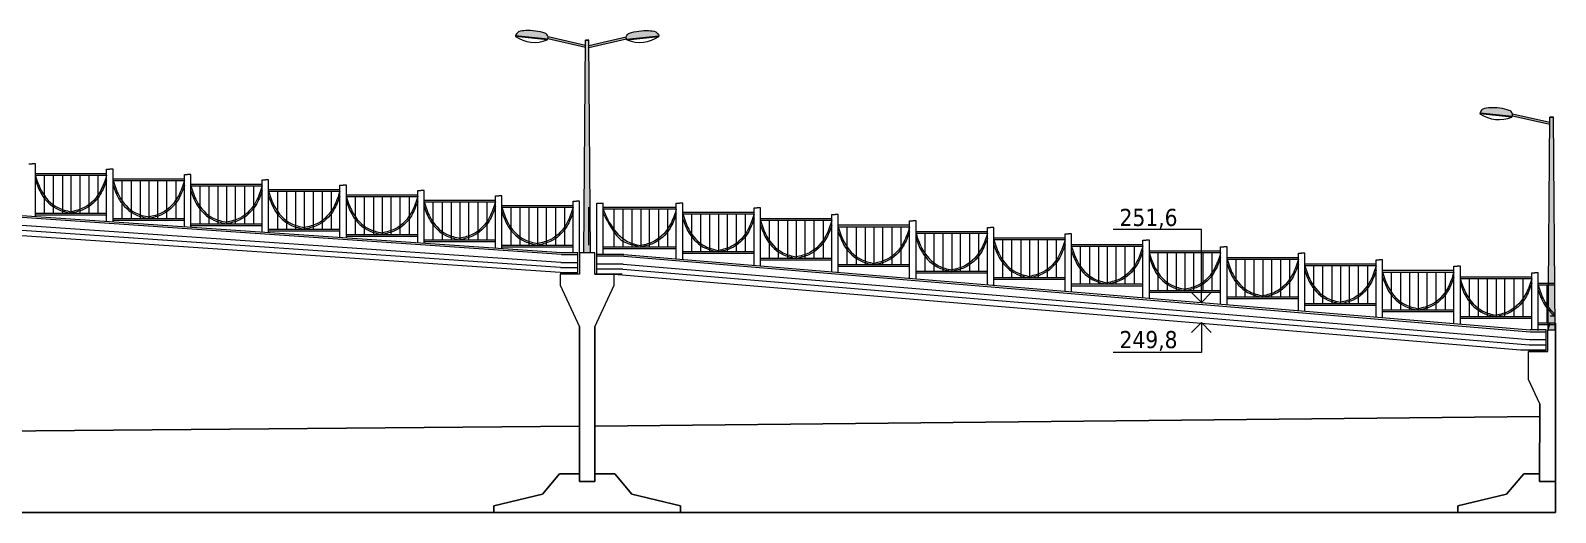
# Model space of a CAD drawing. Header units: millimetres. Extents: x -492806 to 8131902, y -181351 to 2373952.
# Drawn here: x 2067269 to 2114906, y 991206 to 1006252 of the extents above; entities that cross this region are included whole.
import ezdxf

# ---------------------------------------------------------------- set-up
doc = ezdxf.new("R2010")
doc.units = ezdxf.units.MM
doc.header["$LTSCALE"] = 50
for name, color, linetype, lineweight in [('вертикалка', 200, 'Continuous', 9), ('дорога', 126, 'Continuous', 25), ('розрізи', 7, 'Continuous', 15)]:
    doc.layers.add(name, color=color, linetype=linetype, lineweight=lineweight)
doc.styles.get("Standard").update_dxf_attribs({"font": 'tahoma.ttf'})

msp = doc.modelspace()

# ---------------------------------------------------------------- hatches: boundary and pattern name
at = {"layer": 'дорога', "lineweight": 5}
h = msp.add_hatch(color=0, dxfattribs=at)
h.dxf.hatch_style = 2
h.paths.add_polyline_path([(2084764.709, 999526.38), (2084552.129, 999524.609), (2084550.426, 999313.508), (2084766.483, 999313.508)])
h.paths.add_polyline_path([(2084603.997, 1005954.815), (2084711.139, 1005954.815), (2084764.71, 999526.289), (2084550.426, 999526.289)])
edge = h.paths.add_edge_path()
edge.add_spline(control_points=[(2085889.869, 1005976.826), (2085881.958, 1005995.559), (2085879.117, 1006020.857), (2085877.948, 1006052.52)], knot_values=[411.134828027, 411.134828027, 411.134828027, 411.134828027, 430.443610938, 430.443610938, 430.443610938, 430.443610938], degree=3, periodic=0)
edge.add_spline(control_points=[(2085877.948, 1006052.52), (2085902.713, 1006128.855), (2085969.299, 1006179.043), (2086317.44, 1006251.684), (2086546.35, 1006248.733), (2086781.168, 1006242.83), (2086870.044, 1006155.37), (2086891.915, 1006094.878), (2086895.156, 1006083.188)], knot_values=[0, 0, 0, 0, 32.530138391, 77.210190422, 130.242015175, 174.657331179, 196.410436296, 202.267979187, 202.267979187, 202.267979187, 202.267979187], degree=3, periodic=0)
edge.add_line((2086895.156, 1006083.188), (2085889.869, 1005976.826))
edge = h.paths.add_edge_path()
edge.add_spline(control_points=[(2085877.948, 1006052.52), (2085878.802, 1006029.374), (2085880.551, 1006009.629), (2085884.52, 1005993.363)], knot_values=[416.32851979, 416.32851979, 416.32851979, 416.32851979, 430.443610938, 430.443610938, 430.443610938, 430.443610938], degree=3, periodic=0)
edge.add_line((2085884.52, 1005993.363), (2084713.068, 1005723.345))
edge.add_line((2084713.068, 1005723.345), (2084712.534, 1005787.392))
edge.add_line((2084712.534, 1005787.392), (2085877.948, 1006052.52))
edge = h.paths.add_edge_path()
edge.add_spline(control_points=[(2082419.98, 1006083.188), (2082423.221, 1006094.878), (2082445.092, 1006155.37), (2082533.968, 1006242.83), (2082768.786, 1006248.733), (2082997.696, 1006251.684), (2083345.837, 1006179.043), (2083412.423, 1006128.855), (2083437.188, 1006052.52)], knot_values=[0, 0, 0, 0, 5.857542892, 27.610648008, 72.025964012, 125.057788765, 169.737840797, 202.267979187, 202.267979187, 202.267979187, 202.267979187], degree=3, periodic=0)
edge.add_spline(control_points=[(2083437.188, 1006052.52), (2083436.02, 1006020.857), (2083433.178, 1005995.559), (2083425.267, 1005976.826)], knot_values=[411.134828027, 411.134828027, 411.134828027, 411.134828027, 430.443610938, 430.443610938, 430.443610938, 430.443610938], degree=3, periodic=0)
edge.add_line((2083425.267, 1005976.826), (2082419.98, 1006083.188))
edge = h.paths.add_edge_path()
edge.add_line((2084602.602, 1005787.392), (2084602.068, 1005723.345))
edge.add_line((2084602.068, 1005723.345), (2083430.617, 1005993.363))
edge.add_spline(control_points=[(2083430.617, 1005993.363), (2083434.586, 1006009.629), (2083436.334, 1006029.374), (2083437.188, 1006052.52)], knot_values=[416.32851979, 416.32851979, 416.32851979, 416.32851979, 430.443610938, 430.443610938, 430.443610938, 430.443610938], degree=3, periodic=0)
edge.add_line((2083437.188, 1006052.52), (2084602.602, 1005787.392))
h = msp.add_hatch(color=0, dxfattribs=at)
h.dxf.hatch_style = 2
h.paths.add_polyline_path([(2114679.223, 997116.213), (2114891.803, 997114.442), (2114893.506, 996903.341), (2114677.449, 996903.341)])
h.paths.add_polyline_path([(2114839.935, 1003544.648), (2114732.793, 1003544.648), (2114679.222, 997116.122), (2114893.506, 997116.122)])
edge = h.paths.add_edge_path()
edge.add_spline(control_points=[(2113554.063, 1003566.659), (2113561.974, 1003585.392), (2113564.816, 1003610.69), (2113565.984, 1003642.353)], knot_values=[411.134828027, 411.134828027, 411.134828027, 411.134828027, 430.443610938, 430.443610938, 430.443610938, 430.443610938], degree=3, periodic=0)
edge.add_spline(control_points=[(2113565.984, 1003642.353), (2113541.219, 1003718.688), (2113474.633, 1003768.876), (2113126.492, 1003841.517), (2112897.582, 1003838.566), (2112662.764, 1003832.663), (2112573.888, 1003745.203), (2112552.017, 1003684.711), (2112548.776, 1003673.021)], knot_values=[0, 0, 0, 0, 32.530138391, 77.210190422, 130.242015175, 174.657331179, 196.410436296, 202.267979187, 202.267979187, 202.267979187, 202.267979187], degree=3, periodic=0)
edge.add_line((2112548.776, 1003673.021), (2113554.063, 1003566.659))
edge = h.paths.add_edge_path()
edge.add_spline(control_points=[(2113565.984, 1003642.353), (2113565.13, 1003619.207), (2113563.382, 1003599.462), (2113559.413, 1003583.197)], knot_values=[416.32851979, 416.32851979, 416.32851979, 416.32851979, 430.443610938, 430.443610938, 430.443610938, 430.443610938], degree=3, periodic=0)
edge.add_line((2113559.413, 1003583.197), (2114730.864, 1003313.178))
edge.add_line((2114730.864, 1003313.178), (2114731.398, 1003377.225))
edge.add_line((2114731.398, 1003377.225), (2113565.984, 1003642.353))

# ---------------------------------------------------------------- linework, layer by layer
for p, q in [((2114906.012, 991206.094), (2114906.012, 997117.625)), ((2084417.385, 997005.686), (2084417.385, 992170.435)), ((2084899.524, 992170.435), (2084899.524, 997005.686)), ((2114411.392, 992170.435), (2114414.943, 994595.519)), ((2083795.377, 992411.505), (2083259.793, 991775.417)), ((2084417.385, 992411.505), (2083795.377, 992411.505)), ((2085521.533, 992411.505), (2084899.524, 992411.505)), ((2086057.117, 991775.417), (2085521.533, 992411.505)), ((2113915.703, 992411.505), (2113380.119, 991775.417)), ((2114411.744, 992410.779), (2113915.703, 992411.505)), ((2084899.524, 992170.435), (2084417.385, 992170.435)), ((2114906.012, 992170.435), (2114411.392, 992170.435)), ((2083259.793, 991775.417), (2081739.425, 991412.876)), ((2081739.425, 991412.876), (2081739.425, 991206.156)), ((2087577.484, 991412.876), (2086057.117, 991775.417)), ((2087577.484, 991206.156), (2087577.484, 991412.876)), ((2113380.119, 991775.417), (2111859.752, 991412.876)), ((2111859.752, 991412.876), (2111859.752, 991206.156)), ((2081739.425, 991206.156), (2057577.692, 991206.156)), ((2081739.425, 991206.156), (2087577.484, 991206.156)), ((2114906.012, 991206.094), (2087577.484, 991206.156))]:
    msp.add_line(p, q)
at = {"color": 0}
for p, q in [((2084899.524, 993903.716), (2114414.369, 994203.64)), ((2054899.733, 993641.485), (2084417.385, 993898.817))]:
    msp.add_line(p, q, dxfattribs=at)
at = {"color": 0, "lineweight": 9}
for points in [[(2103848.305, 997758.168), (2103848.305, 1000035.741), (2101085.436, 1000035.741)], [(2103846.181, 997760.292), (2103537.575, 998068.898)], [(2103846.181, 997760.292), (2104154.786, 998068.898)], [(2103848.305, 997134.41), (2103848.305, 996199.042), (2101085.436, 996199.042)], [(2103843.671, 997134.795), (2103535.065, 996826.19)], [(2103843.671, 997134.795), (2104152.276, 996826.19)]]:
    msp.add_lwpolyline(points, dxfattribs=at)
at = {"layer": 'дорога', "color": 0, "lineweight": 5}
for p, q in [((2083412.002, 1005956.341), (2082416.132, 1006065.912)), ((2083425.267, 1005976.826), (2082419.98, 1006083.188)), ((2084602.068, 1005723.345), (2083430.617, 1005993.363)), ((2084602.602, 1005787.392), (2083437.188, 1006052.52)), ((2084550.426, 999313.508), (2084603.997, 1005954.815)), ((2084603.997, 1005954.815), (2084711.139, 1005954.815)), ((2084711.139, 1005954.815), (2084603.997, 1005954.815)), ((2084766.483, 999313.508), (2084711.139, 1005954.815)), ((2084712.534, 1005787.392), (2085877.948, 1006052.52)), ((2084713.068, 1005723.345), (2085884.52, 1005993.363)), ((2085889.869, 1005976.826), (2086895.156, 1006083.188)), ((2085903.134, 1005956.341), (2086899.004, 1006065.912)), ((2084600.563, 1005542.692), (2084600.813, 1005542.751)), ((2084714.574, 1005542.692), (2084714.323, 1005542.751)), ((2113540.798, 1003546.174), (2112544.928, 1003655.745)), ((2113554.063, 1003566.659), (2112548.776, 1003673.021)), ((2114730.864, 1003313.178), (2113559.413, 1003583.197)), ((2114731.398, 1003377.225), (2113565.984, 1003642.353)), ((2114677.449, 996903.341), (2114732.793, 1003544.648)), ((2114839.935, 1003544.648), (2114732.793, 1003544.648)), ((2114732.793, 1003544.648), (2114839.935, 1003544.648)), ((2114893.506, 996903.341), (2114839.935, 1003544.648)), ((2114729.359, 1003132.525), (2114729.609, 1003132.584)), ((2114843.369, 1003132.525), (2114843.119, 1003132.584)), ((2067218.843, 1002090.447), (2067319.597, 1002090.447)), ((2067420.351, 1002090.447), (2067319.597, 1002090.447)), ((2067420.351, 1002090.447), (2067319.597, 1002090.447)), ((2067420.351, 1000438.735), (2067420.351, 1002090.447)), ((2069647.819, 1000286.281), (2069647.819, 1001924.201)), ((2069647.819, 1001924.201), (2069748.574, 1001924.201)), ((2069849.328, 1001924.201), (2069748.574, 1001924.201)), ((2069849.328, 1001924.201), (2069748.574, 1001924.201)), ((2069849.328, 1000272.489), (2069849.328, 1001924.201)), ((2067420.351, 1001785.849), (2069647.819, 1001785.849)), ((2067420.351, 1001732.278), (2069647.819, 1001732.278)), ((2067695.862, 1001732.278), (2067695.862, 1000550.189)), ((2067980.561, 1001732.278), (2067980.561, 1000550.189)), ((2068265.26, 1001732.278), (2068265.26, 1000550.189)), ((2068534.085, 1001732.278), (2068534.085, 1000550.189)), ((2068808.175, 1001732.278), (2068808.175, 1000550.189)), ((2069092.873, 1001732.278), (2069092.873, 1000550.189)), ((2069377.572, 1001732.278), (2069377.572, 1000550.189)), ((2069849.328, 1001619.604), (2072076.796, 1001619.604)), ((2069849.328, 1001566.033), (2072076.796, 1001566.033)), ((2070124.839, 1001566.033), (2070124.839, 1000383.944)), ((2070409.538, 1001566.033), (2070409.538, 1000383.944)), ((2070694.237, 1001566.033), (2070694.237, 1000383.944)), ((2070963.062, 1001566.033), (2070963.062, 1000383.944)), ((2071237.152, 1001566.033), (2071237.152, 1000383.944)), ((2071521.85, 1001566.033), (2071521.85, 1000383.944)), ((2071806.549, 1001566.033), (2071806.549, 1000383.944)), ((2072076.796, 1000120.036), (2072076.796, 1001757.956)), ((2072076.796, 1001757.956), (2072177.55, 1001757.956)), ((2072278.305, 1001757.956), (2072177.55, 1001757.956)), ((2072278.305, 1001757.956), (2072177.55, 1001757.956)), ((2072278.305, 1000106.244), (2072278.305, 1001757.956)), ((2072278.305, 1001453.358), (2074505.773, 1001453.358)), ((2072278.305, 1001399.787), (2074505.773, 1001399.787)), ((2072553.816, 1001399.787), (2072553.816, 1000217.698)), ((2072838.515, 1001399.787), (2072838.515, 1000217.698)), ((2073123.214, 1001399.787), (2073123.214, 1000217.698)), ((2073392.039, 1001399.787), (2073392.039, 1000217.698)), ((2073666.128, 1001399.787), (2073666.128, 1000217.698)), ((2073950.826, 1001399.787), (2073950.826, 1000217.698)), ((2074235.525, 1001399.787), (2074235.525, 1000217.698)), ((2074505.773, 999953.79), (2074505.773, 1001591.71)), ((2074505.773, 1001591.71), (2074606.527, 1001591.71)), ((2074707.281, 1001591.71), (2074606.527, 1001591.71)), ((2074707.281, 1001591.71), (2074606.527, 1001591.71)), ((2074707.281, 999939.998), (2074707.281, 1001591.71)), ((2076934.749, 999787.545), (2076934.749, 1001425.465)), ((2076934.749, 1001425.465), (2077035.504, 1001425.465)), ((2077136.258, 1001425.465), (2077035.504, 1001425.465)), ((2077136.258, 1001425.465), (2077035.504, 1001425.465)), ((2077136.258, 999773.753), (2077136.258, 1001425.465)), ((2074707.281, 1001287.113), (2076934.749, 1001287.113)), ((2074707.281, 1001233.542), (2076934.749, 1001233.542)), ((2074982.792, 1001233.542), (2074982.792, 1000051.453)), ((2075267.491, 1001233.542), (2075267.491, 1000051.453)), ((2075552.19, 1001233.542), (2075552.19, 1000051.453)), ((2075821.015, 1001233.542), (2075821.015, 1000051.453)), ((2076095.105, 1001233.542), (2076095.105, 1000051.453)), ((2076379.803, 1001233.542), (2076379.803, 1000051.453)), ((2076664.502, 1001233.542), (2076664.502, 1000051.453)), ((2077136.258, 1001120.867), (2079363.726, 1001120.867)), ((2077136.258, 1001067.296), (2079363.726, 1001067.296)), ((2077411.769, 1001067.296), (2077411.769, 999885.207)), ((2077696.468, 1001067.296), (2077696.468, 999885.207)), ((2077981.167, 1001067.296), (2077981.167, 999885.207)), ((2078249.992, 1001067.296), (2078249.992, 999885.207)), ((2078524.082, 1001067.296), (2078524.082, 999885.207)), ((2078808.78, 1001067.296), (2078808.78, 999885.207)), ((2079093.479, 1001067.296), (2079093.479, 999885.207)), ((2079363.726, 999621.299), (2079363.726, 1001259.219)), ((2079363.726, 1001259.219), (2079464.48, 1001259.219)), ((2079565.235, 1001259.219), (2079464.48, 1001259.219)), ((2079565.235, 1001259.219), (2079464.48, 1001259.219)), ((2079565.235, 999607.507), (2079565.235, 1001259.219)), ((2079565.235, 1000954.622), (2081792.703, 1000954.622)), ((2079565.235, 1000901.051), (2081792.703, 1000901.051)), ((2079840.746, 1000901.051), (2079840.746, 999718.962)), ((2080125.445, 1000901.051), (2080125.445, 999718.962)), ((2080410.144, 1000901.051), (2080410.144, 999718.962)), ((2080678.969, 1000901.051), (2080678.969, 999718.962)), ((2080953.058, 1000901.051), (2080953.058, 999718.962)), ((2081237.756, 1000901.051), (2081237.756, 999718.962)), ((2081522.455, 1000901.051), (2081522.455, 999718.962)), ((2081792.703, 999455.054), (2081792.703, 1001092.974)), ((2081792.703, 1001092.974), (2081893.457, 1001092.974)), ((2081994.211, 1001092.974), (2081893.457, 1001092.974)), ((2081994.211, 1001092.974), (2081893.457, 1001092.974)), ((2081994.211, 999441.262), (2081994.211, 1001092.974)), ((2084221.679, 999313.508), (2084221.679, 1000926.728)), ((2084221.679, 1000926.728), (2084322.434, 1000926.728)), ((2084423.188, 1000926.728), (2084322.434, 1000926.728)), ((2084423.188, 1000926.728), (2084322.434, 1000926.728)), ((2084423.188, 999313.508), (2084423.188, 1000926.728)), ((2084955.8, 999259.937), (2084955.8, 1000867.068)), ((2084955.8, 1000867.068), (2085056.555, 1000867.068)), ((2085014.25, 1000867.068), (2085157.309, 1000867.068)), ((2085157.309, 999259.937), (2085157.309, 1000867.068)), ((2087443.226, 999123.657), (2087443.226, 1000867.068)), ((2087443.226, 1000867.068), (2087543.981, 1000867.068)), ((2087443.226, 999123.657), (2087443.226, 1000867.068)), ((2087443.226, 1000867.068), (2087543.981, 1000867.068)), ((2087644.735, 1000867.068), (2087543.981, 1000867.068)), ((2087644.735, 999106.884), (2087644.735, 1000867.068)), ((2067420.351, 1000550.189), (2069647.819, 1000550.189)), ((2067420.351, 1000496.618), (2069647.819, 1000496.618)), ((2069849.328, 1000383.944), (2072076.796, 1000383.944)), ((2081994.211, 1000788.376), (2084221.679, 1000788.376)), ((2081994.211, 1000734.805), (2084221.679, 1000734.805)), ((2082269.722, 1000734.805), (2082269.722, 999552.716)), ((2082554.421, 1000734.805), (2082554.421, 999552.716)), ((2082839.12, 1000734.805), (2082839.12, 999552.716)), ((2083107.945, 1000734.805), (2083107.945, 999552.716)), ((2083382.035, 1000734.805), (2083382.035, 999552.716)), ((2083666.733, 1000734.805), (2083666.733, 999552.716)), ((2083951.432, 1000734.805), (2083951.432, 999552.716)), ((2084698.699, 1000734.805), (2084698.699, 999552.716)), ((2087443.226, 1000728.716), (2085157.309, 1000728.716)), ((2087443.226, 1000675.145), (2085157.309, 1000675.145)), ((2085486.006, 1000675.145), (2085486.006, 999493.056)), ((2085770.705, 1000675.145), (2085770.705, 999493.056)), ((2086055.403, 1000675.145), (2086055.403, 999493.056)), ((2086329.492, 1000675.145), (2086329.492, 999493.056)), ((2086598.317, 1000675.145), (2086598.317, 999493.056)), ((2086883.016, 1000675.145), (2086883.016, 999493.056)), ((2087167.715, 1000675.145), (2087167.715, 999493.056)), ((2089872.203, 1000575.664), (2087644.735, 1000575.664)), ((2089872.203, 1000522.093), (2087644.735, 1000522.093)), ((2087914.982, 1000522.093), (2087914.982, 999340.004)), ((2088199.681, 1000522.093), (2088199.681, 999340.004)), ((2088484.379, 1000522.093), (2088484.379, 999340.004)), ((2088758.469, 1000522.093), (2088758.469, 999340.004)), ((2089027.294, 1000522.093), (2089027.294, 999340.004)), ((2089311.993, 1000522.093), (2089311.993, 999340.004)), ((2089596.692, 1000522.093), (2089596.692, 999340.004)), ((2089872.203, 998921.479), (2089872.203, 1000714.016)), ((2089872.203, 998921.479), (2089872.203, 1000714.016)), ((2089872.203, 1000714.016), (2089972.957, 1000714.016)), ((2090073.712, 1000714.016), (2089972.957, 1000714.016)), ((2090073.712, 998904.707), (2090073.712, 1000714.016)), ((2092301.18, 1000373.486), (2090073.712, 1000373.486)), ((2092301.18, 998719.302), (2092301.18, 1000511.838)), ((2092301.18, 998719.302), (2092301.18, 1000511.838)), ((2092301.18, 1000511.838), (2092401.934, 1000511.838)), ((2092502.688, 1000511.838), (2092401.934, 1000511.838)), ((2092502.688, 998702.529), (2092502.688, 1000511.838)), ((2069849.328, 1000330.373), (2072076.796, 1000330.373)), ((2072278.305, 1000217.698), (2074505.773, 1000217.698)), ((2072278.305, 1000164.127), (2074505.773, 1000164.127)), ((2074707.281, 1000051.453), (2076934.749, 1000051.453)), ((2074707.281, 999997.882), (2076934.749, 999997.882)), ((2092301.18, 1000319.915), (2090073.712, 1000319.915)), ((2090343.959, 1000319.915), (2090343.959, 999137.826)), ((2090628.658, 1000319.915), (2090628.658, 999137.826)), ((2090913.356, 1000319.915), (2090913.356, 999137.826)), ((2091187.446, 1000319.915), (2091187.446, 999137.826)), ((2091456.271, 1000319.915), (2091456.271, 999137.826)), ((2091740.97, 1000319.915), (2091740.97, 999137.826)), ((2092025.669, 1000319.915), (2092025.669, 999137.826)), ((2094730.156, 1000171.309), (2092502.688, 1000171.309)), ((2094730.156, 1000117.738), (2092502.688, 1000117.738)), ((2092772.936, 1000117.738), (2092772.936, 998935.649)), ((2093057.635, 1000117.738), (2093057.635, 998935.649)), ((2093342.333, 1000117.738), (2093342.333, 998935.649)), ((2093616.422, 1000117.738), (2093616.422, 998935.649)), ((2093885.247, 1000117.738), (2093885.247, 998935.649)), ((2094169.946, 1000117.738), (2094169.946, 998935.649)), ((2094454.645, 1000117.738), (2094454.645, 998935.649)), ((2094730.156, 998517.124), (2094730.156, 1000309.661)), ((2094730.156, 998517.124), (2094730.156, 1000309.661)), ((2094730.156, 1000309.661), (2094830.911, 1000309.661)), ((2094931.665, 1000309.661), (2094830.911, 1000309.661)), ((2094931.665, 998500.351), (2094931.665, 1000309.661)), ((2097159.133, 999969.131), (2094931.665, 999969.131)), ((2097159.133, 999915.56), (2094931.665, 999915.56)), ((2095201.912, 999915.56), (2095201.912, 998733.471)), ((2095486.611, 999915.56), (2095486.611, 998733.471)), ((2095771.309, 999915.56), (2095771.309, 998733.471)), ((2096045.399, 999915.56), (2096045.399, 998733.471)), ((2096314.224, 999915.56), (2096314.224, 998733.471)), ((2096598.923, 999915.56), (2096598.923, 998733.471)), ((2096883.622, 999915.56), (2096883.622, 998733.471)), ((2097159.133, 998314.946), (2097159.133, 1000107.483)), ((2097159.133, 998314.946), (2097159.133, 1000107.483)), ((2097159.133, 1000107.483), (2097259.887, 1000107.483)), ((2097360.642, 1000107.483), (2097259.887, 1000107.483)), ((2097360.642, 998298.174), (2097360.642, 1000107.483)), ((2099588.11, 998112.769), (2099588.11, 999905.305)), ((2099588.11, 998112.769), (2099588.11, 999905.305)), ((2099588.11, 999905.305), (2099688.864, 999905.305)), ((2099789.618, 999905.305), (2099688.864, 999905.305)), ((2099789.618, 998095.996), (2099789.618, 999905.305)), ((2077136.258, 999885.207), (2079363.726, 999885.207)), ((2077136.258, 999831.636), (2079363.726, 999831.636)), ((2079565.235, 999718.962), (2081792.703, 999718.962)), ((2079565.235, 999665.391), (2081792.703, 999665.391)), ((2081994.211, 999552.716), (2084221.679, 999552.716)), ((2081994.211, 999499.145), (2084221.679, 999499.145)), ((2087443.226, 999493.056), (2085157.309, 999493.056)), ((2087443.226, 999439.485), (2085157.309, 999439.485)), ((2099588.11, 999766.953), (2097360.642, 999766.953)), ((2099588.11, 999713.382), (2097360.642, 999713.382)), ((2097630.889, 999713.382), (2097630.889, 998531.293)), ((2097915.588, 999713.382), (2097915.588, 998531.293)), ((2098200.286, 999713.382), (2098200.286, 998531.293)), ((2098474.376, 999713.382), (2098474.376, 998531.293)), ((2098743.201, 999713.382), (2098743.201, 998531.293)), ((2099027.9, 999713.382), (2099027.9, 998531.293)), ((2099312.599, 999713.382), (2099312.599, 998531.293)), ((2102017.086, 999564.776), (2099789.618, 999564.776)), ((2102017.086, 999511.204), (2099789.618, 999511.204)), ((2100059.866, 999511.204), (2100059.866, 998329.116)), ((2100344.565, 999511.204), (2100344.565, 998329.116)), ((2100629.263, 999511.204), (2100629.263, 998329.116)), ((2100903.352, 999511.204), (2100903.352, 998329.116)), ((2101172.177, 999511.204), (2101172.177, 998329.116)), ((2101456.876, 999511.204), (2101456.876, 998329.116)), ((2101741.575, 999511.204), (2101741.575, 998329.116)), ((2102017.086, 997910.591), (2102017.086, 999703.128)), ((2102017.086, 997910.591), (2102017.086, 999703.128)), ((2102017.086, 999703.128), (2102117.841, 999703.128)), ((2102218.595, 999703.128), (2102117.841, 999703.128)), ((2102218.595, 997893.818), (2102218.595, 999703.128)), ((2104446.063, 997708.413), (2104446.063, 999500.95)), ((2104446.063, 997708.413), (2104446.063, 999500.95)), ((2104446.063, 999500.95), (2104546.817, 999500.95)), ((2104647.572, 999500.95), (2104546.817, 999500.95)), ((2104647.572, 997691.64), (2104647.572, 999500.95)), ((2089872.203, 999340.004), (2087644.735, 999340.004)), ((2089872.203, 999286.433), (2087644.735, 999286.433)), ((2092301.18, 999137.826), (2090073.712, 999137.826)), ((2092301.18, 999084.255), (2090073.712, 999084.255)), ((2104446.063, 999362.598), (2102218.595, 999362.598)), ((2104446.063, 999309.027), (2102218.595, 999309.027)), ((2102488.842, 999309.027), (2102488.842, 998126.938)), ((2102773.541, 999309.027), (2102773.541, 998126.938)), ((2103058.239, 999309.027), (2103058.239, 998126.938)), ((2103332.329, 999309.027), (2103332.329, 998126.938)), ((2103601.154, 999309.027), (2103601.154, 998126.938)), ((2103885.853, 999309.027), (2103885.853, 998126.938)), ((2104170.552, 999309.027), (2104170.552, 998126.938)), ((2106875.04, 999160.42), (2104647.572, 999160.42)), ((2106875.04, 999106.849), (2104647.572, 999106.849)), ((2104917.819, 999106.849), (2104917.819, 997924.76)), ((2105202.518, 999106.849), (2105202.518, 997924.76)), ((2105487.216, 999106.849), (2105487.216, 997924.76)), ((2105761.306, 999106.849), (2105761.306, 997924.76)), ((2106030.131, 999106.849), (2106030.131, 997924.76)), ((2106314.83, 999106.849), (2106314.83, 997924.76)), ((2106599.529, 999106.849), (2106599.529, 997924.76)), ((2106875.04, 997506.235), (2106875.04, 999298.772)), ((2106875.04, 997506.235), (2106875.04, 999298.772)), ((2106875.04, 999298.772), (2106975.794, 999298.772)), ((2107076.548, 999298.772), (2106975.794, 999298.772)), ((2107076.548, 997489.463), (2107076.548, 999298.772)), ((2109304.016, 998958.242), (2107076.548, 998958.242)), ((2109304.016, 997304.058), (2109304.016, 999096.594)), ((2109304.016, 997304.058), (2109304.016, 999096.594)), ((2109304.016, 999096.594), (2109404.771, 999096.594)), ((2109505.525, 999096.594), (2109404.771, 999096.594)), ((2109505.525, 997287.285), (2109505.525, 999096.594)), ((2094730.156, 998935.649), (2092502.688, 998935.649)), ((2094730.156, 998882.078), (2092502.688, 998882.078)), ((2097159.133, 998733.471), (2094931.665, 998733.471)), ((2097159.133, 998679.9), (2094931.665, 998679.9)), ((2099588.11, 998531.293), (2097360.642, 998531.293)), ((2099588.11, 998477.722), (2097360.642, 998477.722)), ((2109304.016, 998904.671), (2107076.548, 998904.671)), ((2107346.796, 998904.671), (2107346.796, 997722.583)), ((2107631.495, 998904.671), (2107631.495, 997722.583)), ((2107916.193, 998904.671), (2107916.193, 997722.583)), ((2108190.282, 998904.671), (2108190.282, 997722.583)), ((2108459.107, 998904.671), (2108459.107, 997722.583)), ((2108743.806, 998904.671), (2108743.806, 997722.583)), ((2109028.505, 998904.671), (2109028.505, 997722.583)), ((2111732.993, 998756.065), (2109505.525, 998756.065)), ((2111732.993, 998702.494), (2109505.525, 998702.494)), ((2109775.772, 998702.494), (2109775.772, 997520.405)), ((2110060.471, 998702.494), (2110060.471, 997520.405)), ((2110345.169, 998702.494), (2110345.169, 997520.405)), ((2110619.259, 998702.494), (2110619.259, 997520.405)), ((2110888.084, 998702.494), (2110888.084, 997520.405)), ((2111172.783, 998702.494), (2111172.783, 997520.405)), ((2111457.482, 998702.494), (2111457.482, 997520.405)), ((2111732.993, 997101.88), (2111732.993, 998894.417)), ((2111732.993, 997101.88), (2111732.993, 998894.417)), ((2111732.993, 998894.417), (2111833.747, 998894.417)), ((2111934.502, 998894.417), (2111833.747, 998894.417)), ((2111934.502, 997085.107), (2111934.502, 998894.417)), ((2114161.97, 998553.887), (2111934.502, 998553.887)), ((2114161.97, 998500.316), (2111934.502, 998500.316)), ((2112204.749, 998500.316), (2112204.749, 997318.227)), ((2112489.448, 998500.316), (2112489.448, 997318.227)), ((2112774.146, 998500.316), (2112774.146, 997318.227)), ((2113048.236, 998500.316), (2113048.236, 997318.227)), ((2113317.061, 998500.316), (2113317.061, 997318.227)), ((2113601.76, 998500.316), (2113601.76, 997318.227)), ((2113886.459, 998500.316), (2113886.459, 997318.227)), ((2114161.97, 996899.702), (2114161.97, 998692.239)), ((2114161.97, 996899.702), (2114161.97, 998692.239)), ((2114161.97, 998692.239), (2114262.724, 998692.239)), ((2114363.478, 998692.239), (2114262.724, 998692.239)), ((2114363.478, 996882.93), (2114363.478, 998692.239)), ((2102017.086, 998329.116), (2099789.618, 998329.116)), ((2102017.086, 998275.545), (2099789.618, 998275.545)), ((2104446.063, 998126.938), (2102218.595, 998126.938)), ((2104446.063, 998073.367), (2102218.595, 998073.367)), ((2114881.823, 998351.709), (2114363.478, 998351.709)), ((2114882.255, 998298.138), (2114363.478, 998298.138)), ((2114633.726, 998298.138), (2114633.726, 997116.049)), ((2106875.04, 997924.76), (2104647.572, 997924.76)), ((2106875.04, 997871.189), (2104647.572, 997871.189)), ((2109304.016, 997722.583), (2107076.548, 997722.583)), ((2109304.016, 997669.012), (2107076.548, 997669.012)), ((2111732.993, 997520.405), (2109505.525, 997520.405)), ((2111732.993, 997466.834), (2109505.525, 997466.834)), ((2114161.97, 997318.227), (2111934.502, 997318.227)), ((2114161.97, 997264.656), (2111934.502, 997264.656)), ((2114891.79, 997116.049), (2114363.478, 997116.049)), ((2114892.223, 997062.478), (2114363.478, 997062.478))]:
    msp.add_line(p, q, dxfattribs=at)
for centre, start, end in [((2083017.967, 1006955.456), 235.9190776, 291.5235342), ((2086297.17, 1006955.456), 248.4764658, 304.0809224), ((2113146.763, 1004545.289), 235.9190776, 291.5235342)]:
    msp.add_arc(centre, 1074.008, start, end, dxfattribs=at)
for points, knots in [([(2083437.188, 1006052.52), (2083412.423, 1006128.855), (2083345.837, 1006179.043), (2082997.696, 1006251.684), (2082768.786, 1006248.733), (2082533.968, 1006242.83), (2082441.261, 1006151.599), (2082418.456, 1006080.93), (2082416.132, 1006065.912)], [0, 0, 0, 0, 32.530138391, 77.210190422, 130.242015175, 174.657331179, 196.410436296, 205.373258726, 205.373258726, 205.373258726, 205.373258726]), ([(2085877.948, 1006052.52), (2085902.713, 1006128.855), (2085969.299, 1006179.043), (2086317.44, 1006251.684), (2086546.35, 1006248.733), (2086781.168, 1006242.83), (2086873.876, 1006151.599), (2086896.68, 1006080.93), (2086899.004, 1006065.912)], [0, 0, 0, 0, 32.530138391, 77.210190422, 130.242015175, 174.657331179, 196.410436296, 205.373258726, 205.373258726, 205.373258726, 205.373258726]), ([(2083412.002, 1005956.341), (2083412.355, 1005956.699), (2083430.527, 1005975.622), (2083435.55, 1006008.126), (2083437.188, 1006052.52)], [402.843137321, 402.843137321, 402.843137321, 402.843137321, 403.371235829, 430.443610938, 430.443610938, 430.443610938, 430.443610938]), ([(2085903.134, 1005956.341), (2085902.781, 1005956.699), (2085884.61, 1005975.622), (2085879.586, 1006008.126), (2085877.948, 1006052.52)], [402.843137321, 402.843137321, 402.843137321, 402.843137321, 403.371235829, 430.443610938, 430.443610938, 430.443610938, 430.443610938]), ([(2113565.984, 1003642.353), (2113541.219, 1003718.688), (2113474.633, 1003768.876), (2113126.492, 1003841.517), (2112897.582, 1003838.566), (2112662.764, 1003832.663), (2112570.056, 1003741.433), (2112547.252, 1003670.763), (2112544.928, 1003655.745)], [0, 0, 0, 0, 32.530138391, 77.210190422, 130.242015175, 174.657331179, 196.410436296, 205.373258726, 205.373258726, 205.373258726, 205.373258726]), ([(2113540.798, 1003546.174), (2113541.151, 1003546.532), (2113559.323, 1003565.455), (2113564.346, 1003597.959), (2113565.984, 1003642.353)], [402.843137321, 402.843137321, 402.843137321, 402.843137321, 403.371235829, 430.443610938, 430.443610938, 430.443610938, 430.443610938]), ([(2085157.309, 1000675.145), (2085157.309, 1000669.552), (2085157.309, 1000658.187), (2085157.309, 1000675.145), (2085218.501, 1000514.134), (2085395.485, 1000117.936), (2085801.42, 999661.395), (2086187.356, 999570.677), (2086329.492, 999537.266)], [-0.052613592, -0.052613592, -0.052613592, -0.052613592, 0, 0, 0, 0.474399814, 1.167350319, 1.571344345, 1.571344345, 1.571344345, 1.571344345]), ([(2085157.309, 1000547.287), (2085245.343, 1000378.229), (2085586.188, 999723.679), (2086044.626, 999567.215), (2086223.85, 999520.558), (2086329.492, 999493.056)], [-0.15928221, -0.15928221, -0.15928221, -0.15928221, 0, 0.457418611, 1.11413663, 1.11413663, 1.11413663, 1.11413663]), ([(2114363.478, 998298.138), (2114415.412, 998137.127), (2114521.891, 997807.011), (2114749.011, 997516.49), (2114889.464, 997404.408)], [0, 0, 0, 0, 0.4743998143, 0.9726487819, 0.9726487819, 0.9726487819, 0.9726487819]), ([(2114363.478, 998150.147), (2114419.429, 997996.22), (2114530.304, 997691.19), (2114758.491, 997438.582), (2114889.963, 997342.654)], [0, 0, 0, 0, 0.4574186112, 0.9064456455, 0.9064456455, 0.9064456455, 0.9064456455])]:
    msp.add_open_spline(points, degree=3, knots=knots, dxfattribs=at)
for points in [[(2067420.351, 1001732.278), (2067604.853, 1001258.664), (2068121.587, 1000725.555), (2068534.085, 1000594.399)], [(2067420.351, 1001584.287), (2067618.077, 1001135.855), (2068140.072, 1000664.046), (2068534.085, 1000550.189)], [(2069647.819, 1001732.278), (2069463.318, 1001258.664), (2068946.584, 1000725.555), (2068534.085, 1000594.399)], [(2069647.819, 1001584.287), (2069450.094, 1001135.855), (2068928.099, 1000664.046), (2068534.085, 1000550.189)], [(2069849.328, 1001566.033), (2070033.829, 1001092.419), (2070550.563, 1000559.309), (2070963.062, 1000428.153)], [(2069849.328, 1001418.041), (2070047.054, 1000969.61), (2070569.049, 1000497.8), (2070963.062, 1000383.944)], [(2072076.796, 1001566.033), (2071892.295, 1001092.419), (2071375.561, 1000559.309), (2070963.062, 1000428.153)], [(2072076.796, 1001418.041), (2071879.071, 1000969.61), (2071357.075, 1000497.8), (2070963.062, 1000383.944)], [(2072278.305, 1001399.787), (2072462.806, 1000926.173), (2072979.54, 1000393.064), (2073392.039, 1000261.908)], [(2074505.773, 1001399.787), (2074321.272, 1000926.173), (2073804.538, 1000393.064), (2073392.039, 1000261.908)], [(2072278.305, 1001251.796), (2072476.03, 1000803.364), (2072998.026, 1000331.555), (2073392.039, 1000217.698)], [(2074505.773, 1001251.796), (2074308.047, 1000803.364), (2073786.052, 1000331.555), (2073392.039, 1000217.698)], [(2074707.281, 1001233.542), (2074891.783, 1000759.928), (2075408.517, 1000226.818), (2075821.015, 1000095.662)], [(2074707.281, 1001085.55), (2074905.007, 1000637.119), (2075427.002, 1000165.309), (2075821.015, 1000051.453)], [(2076934.749, 1001233.542), (2076750.248, 1000759.928), (2076233.514, 1000226.818), (2075821.015, 1000095.662)], [(2076934.749, 1001085.55), (2076737.024, 1000637.119), (2076215.029, 1000165.309), (2075821.015, 1000051.453)], [(2077136.258, 1001067.296), (2077320.759, 1000593.682), (2077837.493, 1000060.573), (2078249.992, 999929.417)], [(2077136.258, 1000919.305), (2077333.984, 1000470.873), (2077855.979, 999999.064), (2078249.992, 999885.207)], [(2079363.726, 1001067.296), (2079179.225, 1000593.682), (2078662.491, 1000060.573), (2078249.992, 999929.417)], [(2079363.726, 1000919.305), (2079166.001, 1000470.873), (2078644.005, 999999.064), (2078249.992, 999885.207)], [(2079565.235, 1000901.051), (2079749.736, 1000427.437), (2080266.47, 999894.327), (2080678.969, 999763.171)], [(2081792.703, 1000901.051), (2081608.202, 1000427.437), (2081091.468, 999894.327), (2080678.969, 999763.171)], [(2079565.235, 1000753.059), (2079762.96, 1000304.628), (2080284.956, 999832.818), (2080678.969, 999718.962)], [(2081792.703, 1000753.059), (2081594.977, 1000304.628), (2081072.982, 999832.818), (2080678.969, 999718.962)], [(2081994.211, 1000734.805), (2082178.713, 1000261.191), (2082695.447, 999728.082), (2083107.945, 999596.926)], [(2081994.211, 1000586.814), (2082191.937, 1000138.382), (2082713.932, 999666.573), (2083107.945, 999552.716)], [(2084221.679, 1000734.805), (2084037.178, 1000261.191), (2083520.444, 999728.082), (2083107.945, 999596.926)], [(2084221.679, 1000586.814), (2084023.954, 1000138.382), (2083501.959, 999666.573), (2083107.945, 999552.716)], [(2087443.226, 1000675.145), (2087258.725, 1000201.531), (2086741.991, 999668.422), (2086329.492, 999537.266)], [(2087443.226, 1000527.154), (2087245.501, 1000078.722), (2086723.506, 999606.913), (2086329.492, 999493.056)], [(2087644.735, 1000522.093), (2087829.236, 1000048.479), (2088345.97, 999515.37), (2088758.469, 999384.214)], [(2087644.735, 1000374.102), (2087842.461, 999925.67), (2088364.456, 999453.861), (2088758.469, 999340.004)], [(2089872.203, 1000522.093), (2089687.702, 1000048.479), (2089170.968, 999515.37), (2088758.469, 999384.214)], [(2089872.203, 1000374.102), (2089674.477, 999925.67), (2089152.482, 999453.861), (2088758.469, 999340.004)], [(2090073.712, 1000319.915), (2090258.213, 999846.302), (2090774.947, 999313.192), (2091187.446, 999182.036)], [(2090073.712, 1000171.924), (2090271.437, 999723.493), (2090793.432, 999251.683), (2091187.446, 999137.826)], [(2092301.18, 1000319.915), (2092116.678, 999846.302), (2091599.944, 999313.192), (2091187.446, 999182.036)], [(2092301.18, 1000171.924), (2092103.454, 999723.493), (2091581.459, 999251.683), (2091187.446, 999137.826)], [(2092502.688, 1000117.738), (2092687.189, 999644.124), (2093203.923, 999111.014), (2093616.422, 998979.858)], [(2092502.688, 999969.746), (2092700.414, 999521.315), (2093222.409, 999049.505), (2093616.422, 998935.649)], [(2094730.156, 1000117.738), (2094545.655, 999644.124), (2094028.921, 999111.014), (2093616.422, 998979.858)], [(2094730.156, 999969.746), (2094532.431, 999521.315), (2094010.435, 999049.505), (2093616.422, 998935.649)], [(2094931.665, 999915.56), (2095116.166, 999441.946), (2095632.9, 998908.837), (2096045.399, 998777.68)], [(2097159.133, 999915.56), (2096974.632, 999441.946), (2096457.898, 998908.837), (2096045.399, 998777.68)], [(2094931.665, 999767.569), (2095129.39, 999319.137), (2095651.386, 998847.327), (2096045.399, 998733.471)], [(2097159.133, 999767.569), (2096961.407, 999319.137), (2096439.412, 998847.327), (2096045.399, 998733.471)], [(2097360.642, 999713.382), (2097545.143, 999239.768), (2098061.877, 998706.659), (2098474.376, 998575.503)], [(2097360.642, 999565.391), (2097558.367, 999116.959), (2098080.362, 998645.15), (2098474.376, 998531.293)], [(2099588.11, 999713.382), (2099403.608, 999239.768), (2098886.874, 998706.659), (2098474.376, 998575.503)], [(2099588.11, 999565.391), (2099390.384, 999116.959), (2098868.389, 998645.15), (2098474.376, 998531.293)], [(2099789.618, 999511.204), (2099974.119, 999037.591), (2100490.853, 998504.481), (2100903.352, 998373.325)], [(2102017.086, 999511.204), (2101832.585, 999037.591), (2101315.851, 998504.481), (2100903.352, 998373.325)], [(2099789.618, 999363.213), (2099987.344, 998914.782), (2100509.339, 998442.972), (2100903.352, 998329.116)], [(2102017.086, 999363.213), (2101819.361, 998914.782), (2101297.365, 998442.972), (2100903.352, 998329.116)], [(2102218.595, 999309.027), (2102403.096, 998835.413), (2102919.83, 998302.304), (2103332.329, 998171.147)], [(2102218.595, 999161.036), (2102416.32, 998712.604), (2102938.316, 998240.794), (2103332.329, 998126.938)], [(2104446.063, 999309.027), (2104261.562, 998835.413), (2103744.828, 998302.304), (2103332.329, 998171.147)], [(2104446.063, 999161.036), (2104248.337, 998712.604), (2103726.342, 998240.794), (2103332.329, 998126.938)], [(2104647.572, 999106.849), (2104832.073, 998633.235), (2105348.807, 998100.126), (2105761.306, 997968.97)], [(2104647.572, 998958.858), (2104845.297, 998510.426), (2105367.292, 998038.617), (2105761.306, 997924.76)], [(2106875.04, 999106.849), (2106690.538, 998633.235), (2106173.804, 998100.126), (2105761.306, 997968.97)], [(2106875.04, 998958.858), (2106677.314, 998510.426), (2106155.319, 998038.617), (2105761.306, 997924.76)], [(2107076.548, 998904.671), (2107261.049, 998431.058), (2107777.783, 997897.948), (2108190.282, 997766.792)], [(2107076.548, 998756.68), (2107274.274, 998308.249), (2107796.269, 997836.439), (2108190.282, 997722.583)], [(2109304.016, 998904.671), (2109119.515, 998431.058), (2108602.781, 997897.948), (2108190.282, 997766.792)], [(2109304.016, 998756.68), (2109106.291, 998308.249), (2108584.295, 997836.439), (2108190.282, 997722.583)], [(2109505.525, 998702.494), (2109690.026, 998228.88), (2110206.76, 997695.771), (2110619.259, 997564.614)], [(2109505.525, 998554.502), (2109703.25, 998106.071), (2110225.246, 997634.261), (2110619.259, 997520.405)], [(2111732.993, 998702.494), (2111548.492, 998228.88), (2111031.758, 997695.771), (2110619.259, 997564.614)], [(2111732.993, 998554.502), (2111535.267, 998106.071), (2111013.272, 997634.261), (2110619.259, 997520.405)], [(2111934.502, 998500.316), (2112119.003, 998026.702), (2112635.737, 997493.593), (2113048.236, 997362.437)], [(2114161.97, 998500.316), (2113977.468, 998026.702), (2113460.734, 997493.593), (2113048.236, 997362.437)], [(2111934.502, 998352.325), (2112132.227, 997903.893), (2112654.222, 997432.084), (2113048.236, 997318.227)], [(2114161.97, 998352.325), (2113964.244, 997903.893), (2113442.249, 997432.084), (2113048.236, 997318.227)]]:
    msp.add_spline(points, degree=3, dxfattribs=at)
at = {"layer": 'розрізи', "color": 0}
for p, q in [((2083840.316, 999014.21), (2055528.013, 1000951.978)), ((2083857.143, 999260.062), (2055544.84, 1001197.83)), ((2083860.801, 999313.508), (2055548.498, 1001251.276)), ((2083814.711, 998694.409), (2055502.407, 1000632.178)), ((2083829.343, 998853.872), (2055517.039, 1000791.64)), ((2083840.316, 999014.21), (2084363.814, 999014.21)), ((2083857.143, 999260.062), (2084363.814, 999260.062)), ((2084363.814, 999313.508), (2083860.801, 999313.508)), ((2084363.814, 998694.409), (2084363.814, 999313.508)), ((2084417.385, 999313.508), (2084417.385, 998640.838)), ((2084899.524, 999313.508), (2084417.385, 999313.508)), ((2084899.524, 998640.838), (2084899.524, 999313.508)), ((2084955.8, 998640.838), (2084955.8, 999259.937)), ((2085805.955, 999259.937), (2084955.8, 999259.937)), ((2085801.511, 999206.55), (2084955.8, 999206.55)), ((2085781.071, 998960.972), (2084955.8, 998960.972)), ((2085781.071, 998960.972), (2114093.374, 996604.377)), ((2085801.511, 999206.55), (2114113.815, 996849.954)), ((2085805.955, 999259.937), (2114118.258, 996903.341)), ((2083814.711, 998694.409), (2084363.814, 998694.409)), ((2084417.385, 998640.838), (2083814.711, 998640.838)), ((2083814.711, 998640.838), (2083814.711, 998305.886)), ((2083829.343, 998853.872), (2084363.814, 998853.872)), ((2085502.199, 998640.838), (2084899.524, 998640.838)), ((2085767.74, 998800.813), (2084955.8, 998800.813)), ((2085749.965, 998640.838), (2085200.862, 998640.838)), ((2085499.965, 998640.838), (2113812.268, 996284.243)), ((2085502.199, 998305.886), (2085502.199, 998640.838)), ((2085767.74, 998800.813), (2114080.043, 996444.217)), ((2083814.711, 998305.886), (2084417.385, 997005.686)), ((2084899.524, 997005.686), (2085502.199, 998305.886)), ((2114731.906, 997117.625), (2114664.943, 996903.341)), ((2114735.309, 997342.224), (2114889.966, 997342.224)), ((2114906.012, 997117.625), (2114839.049, 997117.625)), ((2114093.374, 996604.377), (2114611.372, 996604.377)), ((2114113.815, 996849.954), (2114611.372, 996849.954)), ((2114611.372, 996903.341), (2114118.258, 996903.341)), ((2114611.372, 996284.243), (2114611.372, 996903.341)), ((2114664.943, 996230.672), (2114664.943, 996903.341)), ((2114664.943, 996903.341), (2114906.012, 996903.341)), ((2113812.268, 996284.243), (2114611.372, 996284.243)), ((2114062.268, 995356.373), (2114062.268, 996230.672)), ((2114062.268, 996230.672), (2114664.943, 996230.672)), ((2114080.043, 996444.217), (2114611.372, 996444.217)), ((2114414.943, 994595.519), (2114062.268, 995356.373))]:
    msp.add_line(p, q, dxfattribs=at)
at = {"layer": 'розрізи', "color": 0, "lineweight": 20}
for p, q in [((2084899.524, 998640.838), (2085502.199, 998640.838)), ((2114664.943, 996230.672), (2114062.268, 996230.672))]:
    msp.add_line(p, q, dxfattribs=at)

# ---------------------------------------------------------------- texts
at = {"layer": 'вертикалка', "color": 0}
for s, p in [('251,6', (2101289.207, 1000149.537)), ('249,8', (2101289.207, 996335.834))]:
    msp.add_text(s, height=535.7106, dxfattribs=at).set_placement(p)

doc.saveas('drawing.dxf')
